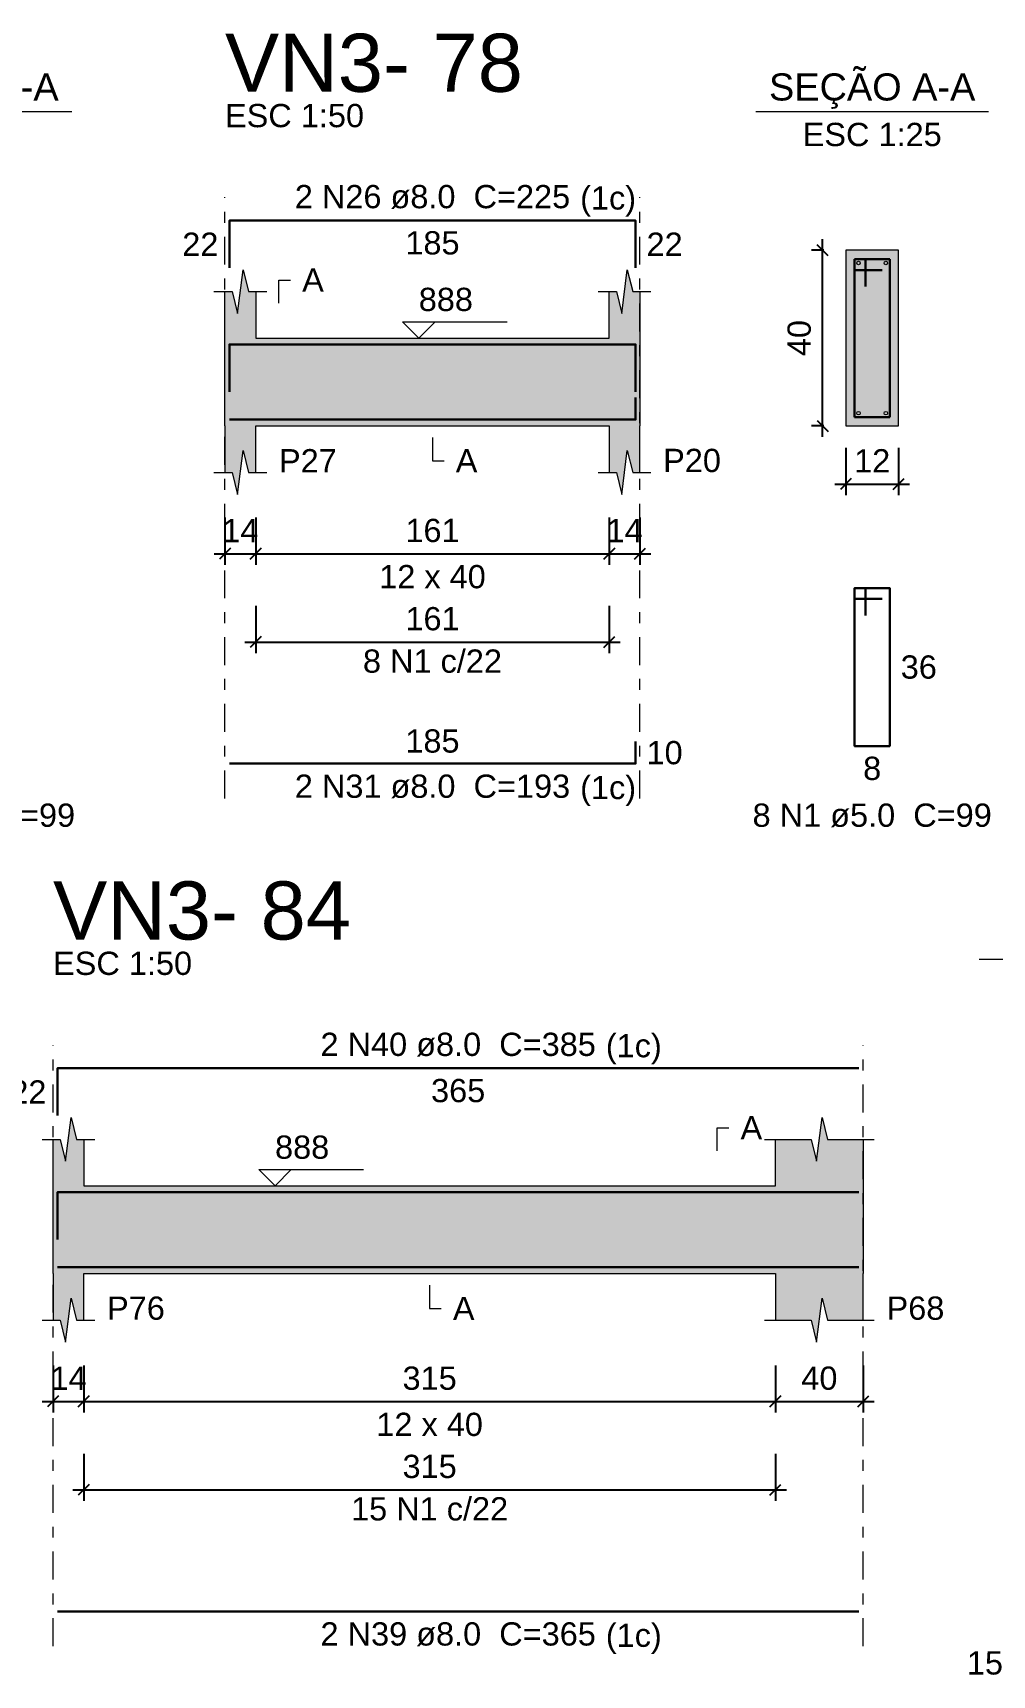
# Model space of a CAD drawing. Header units: millimetres. Extents: x -8 to 605, y -494 to 220.
# Drawn here: x 516.24 to 524.98, y -470.11 to -455.14 of the extents above; entities that cross this region are included whole.
import ezdxf

# ---------------------------------------------------------------- set-up
doc = ezdxf.new("R2010")
doc.units = ezdxf.units.MM
doc.header["$MEASUREMENT"] = 0
doc.linetypes.add('DASHDOT', pattern=[2.54, 1.27, -0.635, 0, -0.635])
doc.linetypes.add('NULL', pattern=[0])
for name, color, linetype, lineweight in [('Descrição da armadura', 7, 'Continuous', 0), ('DT-Barras na forma', 7, 'Continuous', 30), ('DT-Barras no corte', 5, 'Continuous', 5), ('DT-Barras rebatidas', 7, 'Continuous', 30), ('DT-Cotas', 7, 'Continuous', 5), ('DT-Forma', 5, 'Continuous', 5), ('DT-Hachura forma vigas', 252, 'Continuous', 5), ('DT-Hachura seção vigas', 252, 'Continuous', 5), ('DT-Pontilhado', 9, 'DASHDOT', 5), ('DT-Textos', 7, 'Continuous', 5), ('DT-Título', 5, 'Continuous', 20), ('Textos armaduras', 7, 'Continuous', 0)]:
    doc.layers.add(name, color=color, linetype=linetype, lineweight=lineweight)
doc.styles.add('Arial', font='arial.ttf')
doc.dimstyles.new('UM_25.000000', dxfattribs={"dimtxt": 0.18, "dimasz": 0.1, "dimexe": 0.1, "dimexo": 0.2, "dimgap": 0, "dimtad": 1, "dimtih": 1, "dimtoh": 1, "dimdec": 1, "dimlfac": 25, "dimzin": 0, "dimdsep": 46, "dimtxsty": 'Standard', "dimcen": 0.09, "dimdle": 0.1, "dimadec": 1, "dimazin": 2, "dimtfac": 1, "dimtdec": 4, "dimtofl": 0, "dimtmove": 0, "dimatfit": 3, "dimfxl": 1, "dimtolj": 1, "dimarcsym": 0})
doc.dimstyles.new('UM_50.000000', dxfattribs={"dimtxt": 0.18, "dimasz": 0.1, "dimexe": 0.1, "dimexo": 0.2, "dimgap": 0, "dimtad": 1, "dimtih": 1, "dimtoh": 1, "dimdec": 1, "dimlfac": 50, "dimzin": 0, "dimdsep": 46, "dimtxsty": 'Standard', "dimcen": 0.09, "dimdle": 0.1, "dimadec": 1, "dimazin": 2, "dimtfac": 1, "dimtdec": 4, "dimtofl": 0, "dimtmove": 0, "dimatfit": 3, "dimfxl": 1, "dimtolj": 1, "dimarcsym": 0})

# ---------------------------------------------------------------- blocks, each defined once
blk = doc.blocks.new('_Oblique')
at = {"color": 0, "linetype": 'ByBlock', "lineweight": -2}
blk.add_line((-0.5, -0.5), (0.5, 0.5), dxfattribs=at)
blk = doc.blocks.new('*D5202')
at = {"layer": 'Defpoints', "color": 0, "transparency": 16777216}
for p in [(517.992, -459.362), (518.272, -459.362), (518.272, -459.891)]:
    blk.add_point(p, dxfattribs=at)
at = {"layer": 'DT-Cotas', "color": 0, "lineweight": -2, "transparency": 16777216}
for p, q in [((517.992, -459.562), (517.992, -459.991)), ((518.272, -459.562), (518.272, -459.991)), ((517.892, -459.891), (518.372, -459.891))]:
    blk.add_line(p, q, dxfattribs=at)
at = {"layer": 'DT-Cotas', "color": 0, "lineweight": -2, "transparency": 16777216, "xscale": 0.1, "yscale": 0.1, "zscale": 0.1, "rotation": 180}
blk.add_blockref('_Oblique', (517.992, -459.891), dxfattribs=at)
at = {"layer": 'DT-Cotas', "color": 0, "lineweight": -2, "transparency": 16777216, "xscale": 0.1, "yscale": 0.1, "zscale": 0.1}
blk.add_blockref('_Oblique', (518.272, -459.891), dxfattribs=at)
at = {"layer": 'DT-Cotas', "color": 7, "transparency": 16777216, "insert": (518.132, -459.68), "char_height": 0.2118, "attachment_point": 5, "rotation": 0.0057, "style": 'Arial'}
blk.add_mtext('\\A1;14', dxfattribs=at)
blk = doc.blocks.new('*D5203')
at = {"layer": 'Defpoints', "color": 0, "transparency": 16777216}
for p in [(518.272, -459.362), (521.492, -459.362), (521.492, -459.891)]:
    blk.add_point(p, dxfattribs=at)
at = {"layer": 'DT-Cotas', "color": 0, "lineweight": -2, "transparency": 16777216}
for p, q in [((518.272, -459.562), (518.272, -459.991)), ((521.492, -459.562), (521.492, -459.991)), ((518.172, -459.891), (521.592, -459.891))]:
    blk.add_line(p, q, dxfattribs=at)
at = {"layer": 'DT-Cotas', "color": 0, "lineweight": -2, "transparency": 16777216, "xscale": 0.1, "yscale": 0.1, "zscale": 0.1, "rotation": 180}
blk.add_blockref('_Oblique', (518.272, -459.891), dxfattribs=at)
at = {"layer": 'DT-Cotas', "color": 0, "lineweight": -2, "transparency": 16777216, "xscale": 0.1, "yscale": 0.1, "zscale": 0.1}
blk.add_blockref('_Oblique', (521.492, -459.891), dxfattribs=at)
at = {"layer": 'DT-Cotas', "color": 7, "transparency": 16777216, "insert": (519.882, -459.68), "char_height": 0.2118, "attachment_point": 5, "rotation": 0.0057, "style": 'Arial'}
blk.add_mtext('\\A1;161', dxfattribs=at)
blk = doc.blocks.new('*D5204')
at = {"layer": 'Defpoints', "color": 0, "transparency": 16777216}
for p in [(521.492, -459.362), (521.772, -459.362), (521.772, -459.891)]:
    blk.add_point(p, dxfattribs=at)
at = {"layer": 'DT-Cotas', "color": 0, "lineweight": -2, "transparency": 16777216}
for p, q in [((521.492, -459.562), (521.492, -459.991)), ((521.772, -459.562), (521.772, -459.991)), ((521.392, -459.891), (521.872, -459.891))]:
    blk.add_line(p, q, dxfattribs=at)
at = {"layer": 'DT-Cotas', "color": 0, "lineweight": -2, "transparency": 16777216, "xscale": 0.1, "yscale": 0.1, "zscale": 0.1, "rotation": 180}
blk.add_blockref('_Oblique', (521.492, -459.891), dxfattribs=at)
at = {"layer": 'DT-Cotas', "color": 0, "lineweight": -2, "transparency": 16777216, "xscale": 0.1, "yscale": 0.1, "zscale": 0.1}
blk.add_blockref('_Oblique', (521.772, -459.891), dxfattribs=at)
at = {"layer": 'DT-Cotas', "color": 7, "transparency": 16777216, "insert": (521.632, -459.68), "char_height": 0.2118, "attachment_point": 5, "rotation": 0.0057, "style": 'Arial'}
blk.add_mtext('\\A1;14', dxfattribs=at)
blk = doc.blocks.new('*D5205')
at = {"layer": 'Defpoints', "color": 0, "transparency": 16777216}
for p in [(523.435, -457.126), (523.647, -457.126), (523.647, -458.726)]:
    blk.add_point(p, dxfattribs=at)
at = {"layer": 'DT-Cotas', "color": 0, "lineweight": -2, "transparency": 16777216}
for p, q in [((523.447, -457.126), (523.335, -457.126)), ((523.435, -458.826), (523.435, -457.026)), ((523.447, -458.726), (523.335, -458.726))]:
    blk.add_line(p, q, dxfattribs=at)
at = {"layer": 'DT-Cotas', "color": 0, "lineweight": -2, "transparency": 16777216, "xscale": 0.1, "yscale": 0.1, "zscale": 0.1}
for p, rotation in [((523.435, -457.126), 90), ((523.435, -458.726), 270)]:
    blk.add_blockref('_Oblique', p, dxfattribs=dict(at, rotation=rotation))
at = {"layer": 'DT-Cotas', "color": 7, "transparency": 16777216, "insert": (523.223, -457.926), "char_height": 0.2118, "attachment_point": 5, "rotation": 90, "style": 'Arial'}
blk.add_mtext('\\A1;40', dxfattribs=at)
blk = doc.blocks.new('*D5206')
at = {"layer": 'Defpoints', "color": 0, "transparency": 16777216}
for p in [(523.647, -458.726), (524.127, -458.726), (524.127, -459.256)]:
    blk.add_point(p, dxfattribs=at)
at = {"layer": 'DT-Cotas', "color": 0, "lineweight": -2, "transparency": 16777216}
for p, q in [((523.647, -458.926), (523.647, -459.356)), ((524.127, -458.926), (524.127, -459.356)), ((523.547, -459.256), (524.227, -459.256))]:
    blk.add_line(p, q, dxfattribs=at)
at = {"layer": 'DT-Cotas', "color": 0, "lineweight": -2, "transparency": 16777216, "xscale": 0.1, "yscale": 0.1, "zscale": 0.1, "rotation": 180}
blk.add_blockref('_Oblique', (523.647, -459.256), dxfattribs=at)
at = {"layer": 'DT-Cotas', "color": 0, "lineweight": -2, "transparency": 16777216, "xscale": 0.1, "yscale": 0.1, "zscale": 0.1}
blk.add_blockref('_Oblique', (524.127, -459.256), dxfattribs=at)
at = {"layer": 'DT-Cotas', "color": 7, "transparency": 16777216, "insert": (523.887, -459.044), "char_height": 0.2118, "attachment_point": 5, "rotation": 0.0057, "style": 'Arial'}
blk.add_mtext('\\A1;12', dxfattribs=at)
blk = doc.blocks.new('*D5207')
at = {"layer": 'Defpoints', "color": 0, "transparency": 16777216}
for p in [(518.272, -460.167), (521.492, -460.167), (521.492, -460.696)]:
    blk.add_point(p, dxfattribs=at)
at = {"layer": 'DT-Cotas', "color": 0, "lineweight": -2, "transparency": 16777216}
for p, q in [((518.272, -460.367), (518.272, -460.796)), ((521.492, -460.367), (521.492, -460.796)), ((518.172, -460.696), (521.592, -460.696))]:
    blk.add_line(p, q, dxfattribs=at)
at = {"layer": 'DT-Cotas', "color": 0, "lineweight": -2, "transparency": 16777216, "xscale": 0.1, "yscale": 0.1, "zscale": 0.1, "rotation": 180}
blk.add_blockref('_Oblique', (518.272, -460.696), dxfattribs=at)
at = {"layer": 'DT-Cotas', "color": 0, "lineweight": -2, "transparency": 16777216, "xscale": 0.1, "yscale": 0.1, "zscale": 0.1}
blk.add_blockref('_Oblique', (521.492, -460.696), dxfattribs=at)
at = {"layer": 'DT-Cotas', "color": 7, "transparency": 16777216, "insert": (519.882, -460.484), "char_height": 0.2118, "attachment_point": 5, "rotation": 0.0057, "style": 'Arial'}
blk.add_mtext('\\A1;161', dxfattribs=at)
blk = doc.blocks.new('*D5214')
at = {"layer": 'Defpoints', "color": 0, "transparency": 16777216}
for p in [(516.426, -467.086), (516.706, -467.086), (516.706, -467.615)]:
    blk.add_point(p, dxfattribs=at)
at = {"layer": 'DT-Cotas', "color": 0, "lineweight": -2, "transparency": 16777216}
for p, q in [((516.426, -467.286), (516.426, -467.715)), ((516.706, -467.286), (516.706, -467.715)), ((516.326, -467.615), (516.806, -467.615))]:
    blk.add_line(p, q, dxfattribs=at)
at = {"layer": 'DT-Cotas', "color": 0, "lineweight": -2, "transparency": 16777216, "xscale": 0.1, "yscale": 0.1, "zscale": 0.1, "rotation": 180}
blk.add_blockref('_Oblique', (516.426, -467.615), dxfattribs=at)
at = {"layer": 'DT-Cotas', "color": 0, "lineweight": -2, "transparency": 16777216, "xscale": 0.1, "yscale": 0.1, "zscale": 0.1}
blk.add_blockref('_Oblique', (516.706, -467.615), dxfattribs=at)
at = {"layer": 'DT-Cotas', "color": 7, "transparency": 16777216, "insert": (516.566, -467.404), "char_height": 0.2118, "attachment_point": 5, "style": 'Arial'}
blk.add_mtext('\\A1;14', dxfattribs=at)
blk = doc.blocks.new('*D5215')
at = {"layer": 'Defpoints', "color": 0, "transparency": 16777216}
for p in [(516.706, -467.086), (523.006, -467.086), (523.006, -467.615)]:
    blk.add_point(p, dxfattribs=at)
at = {"layer": 'DT-Cotas', "color": 0, "lineweight": -2, "transparency": 16777216}
for p, q in [((516.706, -467.286), (516.706, -467.715)), ((523.006, -467.286), (523.006, -467.715)), ((516.606, -467.615), (523.106, -467.615))]:
    blk.add_line(p, q, dxfattribs=at)
at = {"layer": 'DT-Cotas', "color": 0, "lineweight": -2, "transparency": 16777216, "xscale": 0.1, "yscale": 0.1, "zscale": 0.1, "rotation": 180}
blk.add_blockref('_Oblique', (516.706, -467.615), dxfattribs=at)
at = {"layer": 'DT-Cotas', "color": 0, "lineweight": -2, "transparency": 16777216, "xscale": 0.1, "yscale": 0.1, "zscale": 0.1}
blk.add_blockref('_Oblique', (523.006, -467.615), dxfattribs=at)
at = {"layer": 'DT-Cotas', "color": 7, "transparency": 16777216, "insert": (519.856, -467.404), "char_height": 0.2118, "attachment_point": 5, "rotation": 0.0057, "style": 'Arial'}
blk.add_mtext('\\A1;315', dxfattribs=at)
blk = doc.blocks.new('*D5216')
at = {"layer": 'Defpoints', "color": 0, "transparency": 16777216}
for p in [(523.006, -467.086), (523.806, -467.086), (523.806, -467.615)]:
    blk.add_point(p, dxfattribs=at)
at = {"layer": 'DT-Cotas', "color": 0, "lineweight": -2, "transparency": 16777216}
for p, q in [((523.006, -467.286), (523.006, -467.715)), ((523.806, -467.286), (523.806, -467.715)), ((522.906, -467.615), (523.906, -467.615))]:
    blk.add_line(p, q, dxfattribs=at)
at = {"layer": 'DT-Cotas', "color": 0, "lineweight": -2, "transparency": 16777216, "xscale": 0.1, "yscale": 0.1, "zscale": 0.1, "rotation": 180}
blk.add_blockref('_Oblique', (523.006, -467.615), dxfattribs=at)
at = {"layer": 'DT-Cotas', "color": 0, "lineweight": -2, "transparency": 16777216, "xscale": 0.1, "yscale": 0.1, "zscale": 0.1}
blk.add_blockref('_Oblique', (523.806, -467.615), dxfattribs=at)
at = {"layer": 'DT-Cotas', "color": 7, "transparency": 16777216, "insert": (523.406, -467.404), "char_height": 0.2118, "attachment_point": 5, "rotation": 0.0057, "style": 'Arial'}
blk.add_mtext('\\A1;40', dxfattribs=at)
blk = doc.blocks.new('*D5219')
at = {"layer": 'Defpoints', "color": 0, "transparency": 16777216}
for p in [(516.706, -467.891), (523.006, -467.891), (523.006, -468.42)]:
    blk.add_point(p, dxfattribs=at)
at = {"layer": 'DT-Cotas', "color": 0, "lineweight": -2, "transparency": 16777216}
for p, q in [((516.706, -468.091), (516.706, -468.52)), ((523.006, -468.091), (523.006, -468.52)), ((516.606, -468.42), (523.106, -468.42))]:
    blk.add_line(p, q, dxfattribs=at)
at = {"layer": 'DT-Cotas', "color": 0, "lineweight": -2, "transparency": 16777216, "xscale": 0.1, "yscale": 0.1, "zscale": 0.1, "rotation": 180}
blk.add_blockref('_Oblique', (516.706, -468.42), dxfattribs=at)
at = {"layer": 'DT-Cotas', "color": 0, "lineweight": -2, "transparency": 16777216, "xscale": 0.1, "yscale": 0.1, "zscale": 0.1}
blk.add_blockref('_Oblique', (523.006, -468.42), dxfattribs=at)
at = {"layer": 'DT-Cotas', "color": 7, "transparency": 16777216, "insert": (519.856, -468.208), "char_height": 0.2118, "attachment_point": 5, "rotation": 0.0057, "style": 'Arial'}
blk.add_mtext('\\A1;315', dxfattribs=at)

msp = doc.modelspace()

# ---------------------------------------------------------------- hatches: boundary and pattern name
at = {"layer": 'DT-Hachura forma vigas', "linetype": 'Continuous'}
for points in [[(521.7716, -459.15), (521.7716, -458.7264), (521.7716, -457.9264), (521.7716, -457.5028), (521.7066, -457.5028), (521.6566, -457.3028), (521.6066, -457.7028), (521.5566, -457.5028), (521.4916, -457.5028), (521.4916, -457.9264), (518.2718, -457.9264), (518.2718, -457.5028), (518.2068, -457.5028), (518.1568, -457.3028), (518.1068, -457.7028), (518.0568, -457.5028), (517.9918, -457.5028), (517.9918, -457.9264), (517.9918, -458.7264), (517.9918, -459.15), (518.0568, -459.15), (518.1068, -459.35), (518.1568, -458.95), (518.2068, -459.15), (518.2718, -459.15), (518.2718, -458.7264), (521.4916, -458.7264), (521.4916, -459.15), (521.5566, -459.15), (521.6066, -459.35), (521.6566, -458.95), (521.7066, -459.15), (521.7716, -459.15)], [(523.8057, -466.874), (523.8057, -466.4504), (523.8057, -465.6504), (523.8057, -465.2268), (523.4807, -465.2268), (523.4307, -465.0268), (523.3807, -465.4268), (523.3307, -465.2268), (523.0057, -465.2268), (523.0057, -465.6504), (516.7057, -465.6504), (516.7057, -465.2268), (516.6407, -465.2268), (516.5907, -465.0268), (516.5407, -465.4268), (516.4907, -465.2268), (516.4257, -465.2268), (516.4257, -465.6504), (516.4257, -466.4504), (516.4257, -466.874), (516.4907, -466.874), (516.5407, -467.074), (516.5907, -466.674), (516.6407, -466.874), (516.7057, -466.874), (516.7057, -466.4504), (523.0057, -466.4504), (523.0057, -466.874), (523.3307, -466.874), (523.3807, -467.074), (523.4307, -466.674), (523.4807, -466.874), (523.8057, -466.874)]]:
    msp.add_hatch(color=252, dxfattribs=at).paths.add_polyline_path(points)
at = {"layer": 'DT-Hachura seção vigas', "linetype": 'Continuous'}
msp.add_hatch(color=252, dxfattribs=at).paths.add_polyline_path([(523.6468, -458.7264), (523.6468, -458.7264), (524.1268, -458.7264), (524.1268, -457.1264), (523.6468, -457.1264), (523.6468, -458.7264)])

# ---------------------------------------------------------------- linework, layer by layer
at = {"layer": 'DT-Barras na forma'}
for p, q in [((523.8268, -457.2064), (523.7268, -457.2064)), ((523.7268, -457.2064), (523.7268, -458.6464)), ((524.0468, -457.2064), (523.7268, -457.2064)), ((523.7268, -457.2064), (523.7268, -457.3064)), ((523.8268, -457.4564), (523.8268, -457.2064)), ((524.0468, -458.6464), (524.0468, -457.2064)), ((523.7268, -457.3064), (523.9768, -457.3064)), ((523.7268, -458.6464), (524.0468, -458.6464))]:
    msp.add_line(p, q, dxfattribs=at)
for points in [[(518.0318, -458.4161), (518.0318, -457.9844), (521.7316, -457.9844), (521.7316, -458.4161)], [(518.0318, -458.6684), (521.7316, -458.6684), (521.7316, -458.4684)], [(516.4657, -466.1401), (516.4657, -465.7084), (523.7657, -465.7084)], [(516.4657, -466.3924), (523.7657, -466.3924)]]:
    msp.add_lwpolyline(points, dxfattribs=at)
at = {"layer": 'DT-Barras no corte'}
for centre in [(523.7628, -457.2424), (524.0108, -457.2424), (523.7628, -458.6104), (524.0108, -458.6104)]:
    msp.add_circle(centre, 0.016, dxfattribs=at)
at = {"layer": 'DT-Barras rebatidas'}
for points in [[(518.0318, -457.2865), (518.0318, -456.8548), (521.7316, -456.8548), (521.7316, -457.2865)], [(523.8268, -460.4531), (523.8268, -460.2031), (523.7268, -460.2031), (523.7268, -461.6431), (524.0468, -461.6431), (524.0468, -460.2031), (523.7268, -460.2031), (523.7268, -460.3031), (523.9768, -460.3031)], [(518.0318, -461.8031), (521.7316, -461.8031), (521.7316, -461.6031)], [(516.4657, -465.0105), (516.4657, -464.5788), (523.7657, -464.5788)], [(516.4657, -469.5271), (523.7657, -469.5271)]]:
    msp.add_lwpolyline(points, dxfattribs=at)
at = {"layer": 'DT-Forma'}
for p, q in [((524.1268, -457.1264), (523.6468, -457.1264)), ((523.6468, -457.1264), (523.6468, -458.7264)), ((524.1268, -458.7264), (524.1268, -457.1264)), ((518.1068, -457.7028), (518.1568, -457.3028)), ((518.1568, -457.3028), (518.2068, -457.5028)), ((521.6066, -457.7028), (521.6566, -457.3028)), ((521.6566, -457.3028), (521.7066, -457.5028)), ((517.8918, -457.5028), (518.0568, -457.5028)), ((517.9918, -457.9264), (517.9918, -457.5028)), ((518.0568, -457.5028), (518.1068, -457.7028)), ((518.2068, -457.5028), (518.3718, -457.5028)), ((518.2718, -457.5028), (518.2718, -457.9264)), ((521.3916, -457.5028), (521.5566, -457.5028)), ((521.4916, -457.9264), (521.4916, -457.5028)), ((521.5566, -457.5028), (521.6066, -457.7028)), ((521.7066, -457.5028), (521.8716, -457.5028)), ((521.7716, -457.5028), (521.7716, -457.9264)), ((518.2718, -457.9264), (521.4916, -457.9264)), ((517.9918, -458.7264), (517.9918, -459.15)), ((518.2718, -459.15), (518.2718, -458.7264)), ((518.2718, -458.7264), (521.4916, -458.7264)), ((521.4916, -458.7264), (521.4916, -459.15)), ((521.7716, -459.15), (521.7716, -458.7264)), ((523.6468, -458.7264), (524.1268, -458.7264)), ((518.1068, -459.35), (518.1568, -458.95)), ((518.1568, -458.95), (518.2068, -459.15)), ((521.6066, -459.35), (521.6566, -458.95)), ((521.6566, -458.95), (521.7066, -459.15)), ((517.8918, -459.15), (518.0568, -459.15)), ((518.0568, -459.15), (518.1068, -459.35)), ((518.2068, -459.15), (518.3718, -459.15)), ((521.3916, -459.15), (521.5566, -459.15)), ((521.5566, -459.15), (521.6066, -459.35)), ((521.7066, -459.15), (521.8716, -459.15)), ((516.5407, -465.4268), (516.5907, -465.0268)), ((516.5907, -465.0268), (516.6407, -465.2268)), ((523.3807, -465.4268), (523.4307, -465.0268)), ((523.4307, -465.0268), (523.4807, -465.2268)), ((516.3257, -465.2268), (516.4907, -465.2268)), ((516.4257, -465.6504), (516.4257, -465.2268)), ((516.4907, -465.2268), (516.5407, -465.4268)), ((516.6407, -465.2268), (516.8057, -465.2268)), ((516.7057, -465.2268), (516.7057, -465.6504)), ((522.9057, -465.2268), (523.3307, -465.2268)), ((523.0057, -465.6504), (523.0057, -465.2268)), ((523.3307, -465.2268), (523.3807, -465.4268)), ((523.4807, -465.2268), (523.9057, -465.2268)), ((523.8057, -465.2268), (523.8057, -465.6504)), ((516.7057, -465.6504), (523.0057, -465.6504)), ((516.4257, -466.4504), (516.4257, -466.874)), ((516.7057, -466.874), (516.7057, -466.4504)), ((516.7057, -466.4504), (523.0057, -466.4504)), ((523.0057, -466.4504), (523.0057, -466.874)), ((523.8057, -466.874), (523.8057, -466.4504)), ((516.5407, -467.074), (516.5907, -466.674)), ((516.5907, -466.674), (516.6407, -466.874)), ((523.3807, -467.074), (523.4307, -466.674)), ((523.4307, -466.674), (523.4807, -466.874)), ((516.3257, -466.874), (516.4907, -466.874)), ((516.4907, -466.874), (516.5407, -467.074)), ((516.6407, -466.874), (516.8057, -466.874)), ((522.9057, -466.874), (523.3307, -466.874)), ((523.3307, -466.874), (523.3807, -467.074)), ((523.4807, -466.874), (523.9057, -466.874))]:
    msp.add_line(p, q, dxfattribs=at)
at = {"layer": 'DT-Forma', "linetype": 'Continuous'}
for p, q in [((517.9918, -458.7264), (517.9918, -457.9264)), ((521.7716, -457.9264), (521.7716, -458.7264)), ((516.4257, -466.4504), (516.4257, -465.6504)), ((523.8057, -465.6504), (523.8057, -466.4504))]:
    msp.add_line(p, q, dxfattribs=at)
at = {"layer": 'DT-Pontilhado', "ltscale": 0.2}
for p, q in [((517.9918, -462.1208), (517.9918, -456.643)), ((521.7716, -462.1208), (521.7716, -456.643)), ((516.4257, -469.8448), (516.4257, -464.367)), ((523.8057, -469.8448), (523.8057, -464.367))]:
    msp.add_line(p, q, dxfattribs=at)
at = {"layer": 'DT-Textos'}
for p, q in [((514.478, -455.8615), (516.596, -455.8615)), ((522.8278, -455.8615), (524.9458, -455.8615)), ((524.8619, -463.5855), (526.9799, -463.5855))]:
    msp.add_line(p, q, dxfattribs=at)
for points in [[(518.4836, -457.6087), (518.4836, -457.3969), (518.5895, -457.3969)], [(519.9049, -457.7782), (519.7567, -457.9264), (519.6084, -457.7782), (520.5615, -457.7782)], [(519.8817, -458.8323), (519.8817, -459.0441), (519.9876, -459.0441)], [(522.4762, -465.3327), (522.4762, -465.1209), (522.5821, -465.1209)], [(518.5957, -465.5022), (518.4475, -465.6504), (518.2992, -465.5022), (519.2523, -465.5022)], [(519.8557, -466.5563), (519.8557, -466.7681), (519.9616, -466.7681)]]:
    msp.add_lwpolyline(points, dxfattribs=at)

# ---------------------------------------------------------------- texts
at = {"layer": 'Descrição da armadura', "linetype": 'NULL', "char_height": 0.2118, "attachment_point": 8, "line_spacing_factor": 0.9, "style": 'Arial'}
for s, insert, width in [('2 N26 ø8.0  C=225', (519.882, -456.7485), 5.015721), ('8 N1 c/22', (519.8817, -460.9779), 2.53256), ('2 N31 ø8.0  C=193', (519.882, -462.1205), 5.015721), ('7 N1 ø5.0  C=99', (515.5374, -462.3845), 4.35772), ('8 N1 ø5.0  C=99', (523.887, -462.3845), 4.35772), ('2 N40 ø8.0  C=385', (520.1159, -464.4725), 5.015721), ('15 N1 c/22', (519.8557, -468.7019), 2.86156), ('2 N39 ø8.0  C=365', (520.1159, -469.8445), 5.015721), ('15 N1 ø5.0  C=99', (525.9209, -470.1085), 4.686721)]:
    msp.add_mtext(s, dxfattribs=dict(at, insert=insert, width=width))
at = {"layer": 'DT-Textos', "linetype": 'NULL', "line_spacing_factor": 0.798, "style": 'Arial'}
for s, insert, char_height, width, attachment_point in [('SEÇÃO A-A', (515.5374, -455.8374), 0.2471, 3.760741, 8), ('SEÇÃO A-A', (523.887, -455.8374), 0.2471, 3.760741, 8), ('ESC 1:50', (517.992, -456.0075), 0.2118, 2.532883, 7), ('ESC 1:25', (523.887, -456.1795), 0.2118, 2.532883, 8), ('(1c)', (521.227, -456.8184), 0.2118, 1.018965, 7), ('A', (518.695, -457.5025), 0.2118, 0.394865, 7), ('888', (519.757, -457.6825), 0.2118, 0.987001, 7), ('P27', (518.484, -459.1495), 0.2118, 1.052866, 7), ('A', (520.094, -459.1495), 0.2118, 0.394865, 7), ('P20', (521.983, -459.1495), 0.2118, 1.052866, 7), ('12 x 40', (519.882, -460.2085), 0.2118, 1.940747, 8), ('(1c)', (521.227, -462.1904), 0.2118, 1.018965, 7), ('ESC 1:50', (516.4259, -463.7315), 0.2118, 2.532883, 7), ('(1c)', (521.4609, -464.5424), 0.2118, 1.018965, 7), ('A', (522.6879, -465.2265), 0.2118, 0.394865, 7), ('888', (518.4479, -465.4065), 0.2118, 0.987001, 7), ('P76', (516.9179, -466.8735), 0.2118, 1.052866, 7), ('A', (520.0679, -466.8735), 0.2118, 0.394865, 7), ('P68', (524.0179, -466.8735), 0.2118, 1.052866, 7), ('12 x 40', (519.8559, -467.9325), 0.2118, 1.940747, 8), ('(1c)', (521.4609, -469.9144), 0.2118, 1.018965, 7)]:
    msp.add_mtext(s, dxfattribs=dict(at, insert=insert, char_height=char_height, width=width, attachment_point=attachment_point))
at = {"layer": 'DT-Título', "linetype": 'NULL', "char_height": 0.5295, "width": 5.426568, "attachment_point": 7, "line_spacing_factor": 0.798, "style": 'Arial'}
for s, insert in [('VN3- 78', (517.992, -455.6897)), ('VN3- 84', (516.4259, -463.4137))]:
    msp.add_mtext(s, dxfattribs=dict(at, insert=insert))
at = {"layer": 'Textos armaduras', "linetype": 'NULL', "char_height": 0.2118, "line_spacing_factor": 0.9, "style": 'Arial'}
for s, insert, width, attachment_point in [('22', (517.9318, -457.1766), 1.058001, 9), ('185', (519.8817, -456.9521), 1.387001, 2), ('22', (521.8316, -456.9648), 1.058001, 1), ('36', (524.1468, -460.8172), 1.058001, 1), ('185', (519.8817, -461.7058), 1.387001, 8), ('10', (521.8316, -461.5972), 1.058001, 1), ('8', (523.8868, -461.7404), 0.729, 2), ('22', (516.3657, -464.9006), 1.058001, 9), ('365', (520.1157, -464.6761), 1.387001, 2)]:
    msp.add_mtext(s, dxfattribs=dict(at, insert=insert, width=width, attachment_point=attachment_point))

# ---------------------------------------------------------------- dimensions: what is measured, and where the dimension line sits
at = {"layer": 'DT-Cotas'}
dim = msp.add_linear_dim(base=(523.435, -457.1264), p1=(523.6468, -458.7264), p2=(523.6468, -457.1264), angle=90, dimstyle='UM_25.000000', override={"dimtxt": 0.2118, "dimasz": 0.1, "dimexe": 0.1, "dimexo": 0.2, "dimtad": 1, "dimtih": 0, "dimtoh": 0, "dimdec": 1, "dimlfac": 25, "dimzin": 8, "dimtxsty": 'Arial', "dimblk": 'Oblique', "dimblk1": 'Oblique', "dimblk2": 'Oblique', "dimsah": 1, "dimdle": 0.1, "dimse1": 0, "dimse2": 0, "dimclrt": 7, "dimadec": 1, "dimazin": 3, "dimtmove": 2, "dimldrblk": 'Oblique'}, dxfattribs=at)
dim.commit()
dim.dimension.update_dxf_attribs({"geometry": '*D5205', "text_midpoint": (523.2232, -457.9264), "dimtype": 160, "text_rotation": 90})
for base, p1, p2, dimstyle, override, picture, middle in [((524.1268, -459.2559), (523.6468, -458.7264), (524.1268, -458.7264), 'UM_25.000000', {"dimtxt": 0.2118, "dimasz": 0.1, "dimexe": 0.1, "dimexo": 0.2, "dimtad": 1, "dimtih": 0, "dimtoh": 0, "dimdec": 1, "dimlfac": 25, "dimzin": 8, "dimtxsty": 'Arial', "dimblk": 'Oblique', "dimblk1": 'Oblique', "dimblk2": 'Oblique', "dimsah": 1, "dimdle": 0.1, "dimse1": 0, "dimse2": 0, "dimclrt": 7, "dimadec": 1, "dimazin": 3, "dimtmove": 2, "dimldrblk": 'Oblique'}, '*D5206', (523.8868, -459.0441)), ((518.2718, -459.8913), (517.9918, -459.3618), (518.2718, -459.3618), 'UM_50.000000', {"dimtxt": 0.2118, "dimasz": 0.1, "dimexe": 0.1, "dimexo": 0.2, "dimtad": 1, "dimtih": 0, "dimtoh": 0, "dimdec": 1, "dimlfac": 50, "dimzin": 8, "dimtxsty": 'Arial', "dimblk": 'Oblique', "dimblk1": 'Oblique', "dimblk2": 'Oblique', "dimsah": 1, "dimdle": 0.1, "dimse1": 0, "dimse2": 0, "dimclrt": 7, "dimadec": 1, "dimazin": 3, "dimtmove": 2, "dimldrblk": 'Oblique'}, '*D5202', (518.1318, -459.6795)), ((521.4916, -459.8913), (518.2718, -459.3618), (521.4916, -459.3618), 'UM_50.000000', {"dimtxt": 0.2118, "dimasz": 0.1, "dimexe": 0.1, "dimexo": 0.2, "dimtad": 1, "dimtih": 0, "dimtoh": 0, "dimdec": 1, "dimlfac": 50, "dimzin": 8, "dimtxsty": 'Arial', "dimblk": 'Oblique', "dimblk1": 'Oblique', "dimblk2": 'Oblique', "dimsah": 1, "dimdle": 0.1, "dimse1": 0, "dimse2": 0, "dimclrt": 7, "dimadec": 1, "dimazin": 3, "dimtmove": 2, "dimldrblk": 'Oblique'}, '*D5203', (519.8817, -459.6795)), ((521.7716, -459.8913), (521.4916, -459.3618), (521.7716, -459.3618), 'UM_50.000000', {"dimtxt": 0.2118, "dimasz": 0.1, "dimexe": 0.1, "dimexo": 0.2, "dimtad": 1, "dimtih": 0, "dimtoh": 0, "dimdec": 1, "dimlfac": 50, "dimzin": 8, "dimtxsty": 'Arial', "dimblk": 'Oblique', "dimblk1": 'Oblique', "dimblk2": 'Oblique', "dimsah": 1, "dimdle": 0.1, "dimse1": 0, "dimse2": 0, "dimclrt": 7, "dimadec": 1, "dimazin": 3, "dimtmove": 2, "dimldrblk": 'Oblique'}, '*D5204', (521.6316, -459.6795)), ((521.4916, -460.6962), (518.2718, -460.1667), (521.4916, -460.1667), 'UM_50.000000', {"dimtxt": 0.2118, "dimasz": 0.1, "dimexe": 0.1, "dimexo": 0.2, "dimtad": 1, "dimtih": 0, "dimtoh": 0, "dimdec": 1, "dimlfac": 50, "dimzin": 8, "dimtxsty": 'Arial', "dimblk": 'Oblique', "dimblk1": 'Oblique', "dimblk2": 'Oblique', "dimsah": 1, "dimdle": 0.1, "dimse1": 0, "dimse2": 0, "dimclrt": 7, "dimadec": 1, "dimazin": 3, "dimtmove": 2, "dimldrblk": 'Oblique'}, '*D5207', (519.8817, -460.4844)), ((523.0057, -467.6153), (516.7057, -467.0858), (523.0057, -467.0858), 'UM_50.000000', {"dimtxt": 0.2118, "dimasz": 0.1, "dimexe": 0.1, "dimexo": 0.2, "dimtad": 1, "dimtih": 0, "dimtoh": 0, "dimdec": 1, "dimlfac": 50, "dimzin": 8, "dimtxsty": 'Arial', "dimblk": 'Oblique', "dimblk1": 'Oblique', "dimblk2": 'Oblique', "dimsah": 1, "dimdle": 0.1, "dimse1": 0, "dimse2": 0, "dimclrt": 7, "dimadec": 1, "dimazin": 3, "dimtmove": 2, "dimldrblk": 'Oblique'}, '*D5215', (519.8557, -467.4035)), ((523.8057, -467.6153), (523.0057, -467.0858), (523.8057, -467.0858), 'UM_50.000000', {"dimtxt": 0.2118, "dimasz": 0.1, "dimexe": 0.1, "dimexo": 0.2, "dimtad": 1, "dimtih": 0, "dimtoh": 0, "dimdec": 1, "dimlfac": 50, "dimzin": 8, "dimtxsty": 'Arial', "dimblk": 'Oblique', "dimblk1": 'Oblique', "dimblk2": 'Oblique', "dimsah": 1, "dimdle": 0.1, "dimse1": 0, "dimse2": 0, "dimclrt": 7, "dimadec": 1, "dimazin": 3, "dimtmove": 2, "dimldrblk": 'Oblique'}, '*D5216', (523.4057, -467.4035)), ((523.0057, -468.4202), (516.7057, -467.8907), (523.0057, -467.8907), 'UM_50.000000', {"dimtxt": 0.2118, "dimasz": 0.1, "dimexe": 0.1, "dimexo": 0.2, "dimtad": 1, "dimtih": 0, "dimtoh": 0, "dimdec": 1, "dimlfac": 50, "dimzin": 8, "dimtxsty": 'Arial', "dimblk": 'Oblique', "dimblk1": 'Oblique', "dimblk2": 'Oblique', "dimsah": 1, "dimdle": 0.1, "dimse1": 0, "dimse2": 0, "dimclrt": 7, "dimadec": 1, "dimazin": 3, "dimtmove": 2, "dimldrblk": 'Oblique'}, '*D5219', (519.8557, -468.2084))]:
    dim = msp.add_linear_dim(base=base, p1=p1, p2=p2, dimstyle=dimstyle, override=override, dxfattribs=at)
    dim.commit()
    dim.dimension.update_dxf_attribs({"geometry": picture, "text_midpoint": middle, "dimtype": 160, "text_rotation": 0.00573})
dim = msp.add_linear_dim(base=(516.7057, -467.6153), p1=(516.4257, -467.0858), p2=(516.7057, -467.0858), dimstyle='UM_50.000000', override={"dimtxt": 0.2118, "dimasz": 0.1, "dimexe": 0.1, "dimexo": 0.2, "dimtad": 1, "dimtih": 0, "dimtoh": 0, "dimdec": 1, "dimlfac": 50, "dimzin": 8, "dimtxsty": 'Arial', "dimblk": 'Oblique', "dimblk1": 'Oblique', "dimblk2": 'Oblique', "dimsah": 1, "dimdle": 0.1, "dimse1": 0, "dimse2": 0, "dimclrt": 7, "dimadec": 1, "dimazin": 3, "dimtmove": 2, "dimldrblk": 'Oblique'}, dxfattribs=at)
dim.commit()
dim.dimension.update_dxf_attribs({"geometry": '*D5214', "text_midpoint": (516.5657, -467.4035), "dimtype": 160})

doc.saveas('drawing.dxf')
